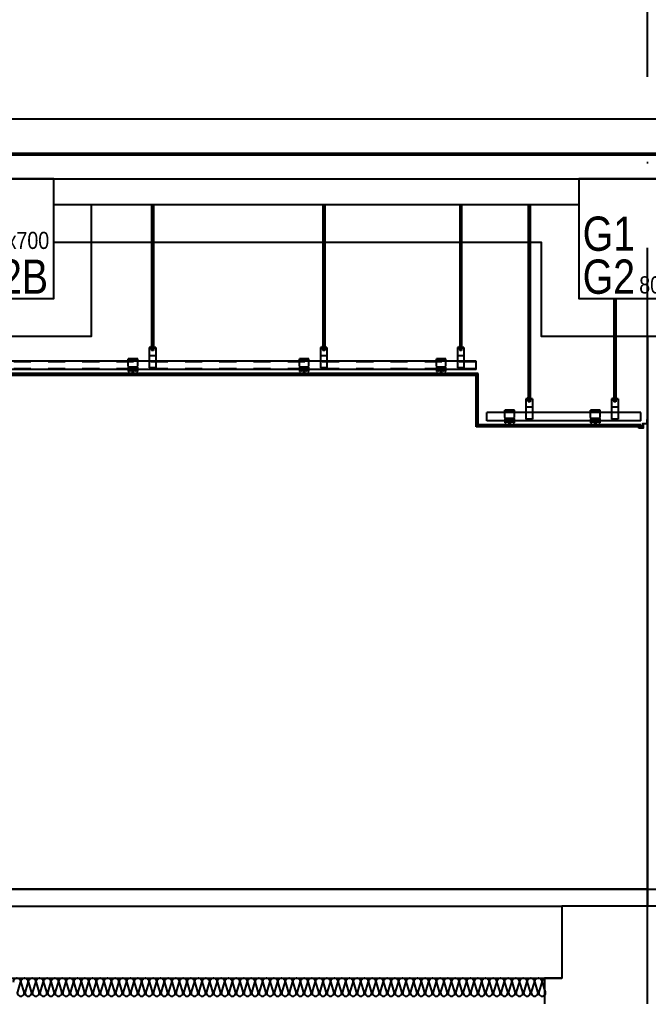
# Model space of a CAD drawing. Header units: millimetres. Extents: x 4754612 to 5801174, y 2368242 to 2777223.
# Drawn here: x 4947997 to 4951670, y 2617122 to 2622830 of the extents above; entities that cross this region are included whole.
import ezdxf
from ezdxf.enums import TextEntityAlignment as Align

# ---------------------------------------------------------------- set-up
doc = ezdxf.new("R2010")
doc.units = ezdxf.units.MM
doc.header["$LTSCALE"] = 1000
for name, pattern in [('CEN', [6.2, 6, -0.1, 0, -0.1]), ('HID', [0.345, 0.225, -0.12]), ('HIDDEN', [2, 1, -1])]:
    doc.linetypes.add(name, pattern=pattern)
doc.layers.get('DEFPOINTS').update_dxf_attribs({"color": 151})
for name, color, linetype in [('4', 4, 'Continuous'), ('8', 8, 'Continuous'), ('A-ELE-8', 8, 'Continuous'), ('A-중심선', 10, 'CEN'), ('CON', 2, 'Continuous'), ('ELE-06', 6, 'Continuous'), ('ELE-2', 4, 'Continuous'), ('ELE-8', 8, 'Continuous'), ('FIN', 40, 'Continuous'), ('INS', 251, 'Continuous')]:
    doc.layers.add(name, color=color, linetype=linetype)
doc.styles.add('A.NARROW', font='ARIALN.TTF')

# ---------------------------------------------------------------- blocks, each defined once
blk = doc.blocks.new('A$C169C7E02')
at = {"layer": 'CON'}
blk.add_lwpolyline([(0, 0), (0, -700), (800, -700), (800, -400), (800, -400), (800, 0)], close=True, dxfattribs=at)
at = {"layer": 'DEFPOINTS', "style": 'A.NARROW'}
for s, height, p in [('G1', 200, (22.1, -320.6, 0)), ('G2', 200, (22.1, -571.6, 0)), ('800x700', 100, (352.5, -619.7, 0))]:
    blk.add_text(s, height=height, dxfattribs=at).set_placement(p, align=Align.MIDDLE_LEFT)
blk = doc.blocks.new('A$C47A51C4E')
at = {"layer": 'CON'}
blk.add_lwpolyline([(0, 300), (500, 300), (500, 1000), (0, 1000)], close=True, dxfattribs=at)
at = {"layer": 'DEFPOINTS', "style": 'A.NARROW'}
for s, height, p in [('500x700', 100, (33.3, 640.2, 0)), ('B2B', 200, (33.3, 428.4, 0))]:
    blk.add_text(s, height=height, dxfattribs=at).set_placement(p, align=Align.MIDDLE_LEFT)

msp = doc.modelspace()

# ---------------------------------------------------------------- linework, layer by layer
at = {"layer": '4', "ltscale": 0.1}
msp.add_lwpolyline([(4951613.3, 2620443.621), (4951613.3, 2620449.621), (4951614.3, 2620449.621), (4951614.3, 2620444.621), (4951637.3, 2620444.621), (4951637.3, 2620469.621), (4951662.3, 2620469.621), (4951662.3, 2620493.621), (4951663.3, 2620493.621), (4951663.3, 2620468.621), (4951638.3, 2620468.621), (4951638.3, 2620443.621), (4951613.3, 2620443.621)], dxfattribs=at)
at = {"layer": '8'}
for p, q in [((4948767.543, 2621749.621), (4948767.543, 2620920.871)), ((4948778.793, 2621749.621), (4948778.793, 2620920.871)), ((4949767.543, 2621749.621), (4949767.543, 2620920.871)), ((4949778.793, 2621749.621), (4949778.793, 2620920.871)), ((4950567.543, 2621749.621), (4950567.543, 2620920.871)), ((4950578.793, 2621749.621), (4950578.793, 2620920.871)), ((4950967.543, 2621749.621), (4950967.543, 2620620.871)), ((4950978.793, 2621749.621), (4950978.793, 2620620.871)), ((4951467.543, 2621199.621), (4951467.543, 2620620.871)), ((4951478.793, 2621199.621), (4951478.793, 2620620.871)), ((4948754.418, 2620914.621), (4948754.418, 2620795.871)), ((4948791.918, 2620914.621), (4948754.418, 2620914.621)), ((4948791.918, 2620910.871), (4948754.418, 2620910.871)), ((4948784.418, 2620918.371), (4948761.918, 2620918.371)), ((4948761.918, 2620918.371), (4948761.918, 2620914.621)), ((4948761.918, 2620910.871), (4948761.918, 2620907.121)), ((4948784.418, 2620907.121), (4948761.918, 2620907.121)), ((4948765.668, 2620918.371), (4948765.668, 2620914.621)), ((4948765.668, 2620910.871), (4948765.668, 2620907.121)), ((4948778.793, 2620923.371), (4948767.543, 2620923.371)), ((4948778.793, 2620920.871), (4948767.543, 2620920.871)), ((4948767.543, 2620907.121), (4948767.543, 2620895.871)), ((4948778.793, 2620905.871), (4948767.543, 2620905.871)), ((4948778.793, 2620903.371), (4948767.543, 2620903.371)), ((4948778.793, 2620900.871), (4948767.543, 2620900.871)), ((4948778.793, 2620898.371), (4948767.543, 2620898.371)), ((4948778.793, 2620898.371), (4948767.543, 2620898.371)), ((4948778.793, 2620895.871), (4948767.543, 2620895.871)), ((4948778.793, 2620907.121), (4948778.793, 2620895.871)), ((4948780.668, 2620918.371), (4948780.668, 2620914.621)), ((4948780.668, 2620910.871), (4948780.668, 2620907.121)), ((4948784.418, 2620918.371), (4948784.418, 2620914.621)), ((4948784.418, 2620910.871), (4948784.418, 2620907.121)), ((4948791.918, 2620914.621), (4948791.918, 2620795.871)), ((4949754.418, 2620914.621), (4949754.418, 2620795.871)), ((4949791.918, 2620914.621), (4949754.418, 2620914.621)), ((4949791.918, 2620910.871), (4949754.418, 2620910.871)), ((4949784.418, 2620918.371), (4949761.918, 2620918.371)), ((4949761.918, 2620918.371), (4949761.918, 2620914.621)), ((4949761.918, 2620910.871), (4949761.918, 2620907.121)), ((4949784.418, 2620907.121), (4949761.918, 2620907.121)), ((4949765.668, 2620918.371), (4949765.668, 2620914.621)), ((4949765.668, 2620910.871), (4949765.668, 2620907.121)), ((4949778.793, 2620923.371), (4949767.543, 2620923.371)), ((4949778.793, 2620920.871), (4949767.543, 2620920.871)), ((4949767.543, 2620907.121), (4949767.543, 2620895.871)), ((4949778.793, 2620905.871), (4949767.543, 2620905.871)), ((4949778.793, 2620903.371), (4949767.543, 2620903.371)), ((4949778.793, 2620900.871), (4949767.543, 2620900.871)), ((4949778.793, 2620898.371), (4949767.543, 2620898.371)), ((4949778.793, 2620898.371), (4949767.543, 2620898.371)), ((4949778.793, 2620895.871), (4949767.543, 2620895.871)), ((4949778.793, 2620907.121), (4949778.793, 2620895.871)), ((4949780.668, 2620918.371), (4949780.668, 2620914.621)), ((4949780.668, 2620910.871), (4949780.668, 2620907.121)), ((4949784.418, 2620918.371), (4949784.418, 2620914.621)), ((4949784.418, 2620910.871), (4949784.418, 2620907.121)), ((4949791.918, 2620914.621), (4949791.918, 2620795.871)), ((4950554.418, 2620914.621), (4950554.418, 2620795.871)), ((4950591.918, 2620914.621), (4950554.418, 2620914.621)), ((4950591.918, 2620910.871), (4950554.418, 2620910.871)), ((4950584.418, 2620918.371), (4950561.918, 2620918.371)), ((4950561.918, 2620918.371), (4950561.918, 2620914.621)), ((4950561.918, 2620910.871), (4950561.918, 2620907.121)), ((4950584.418, 2620907.121), (4950561.918, 2620907.121)), ((4950565.668, 2620918.371), (4950565.668, 2620914.621)), ((4950565.668, 2620910.871), (4950565.668, 2620907.121)), ((4950578.793, 2620923.371), (4950567.543, 2620923.371)), ((4950578.793, 2620920.871), (4950567.543, 2620920.871)), ((4950567.543, 2620907.121), (4950567.543, 2620895.871)), ((4950578.793, 2620905.871), (4950567.543, 2620905.871)), ((4950578.793, 2620903.371), (4950567.543, 2620903.371)), ((4950578.793, 2620900.871), (4950567.543, 2620900.871)), ((4950578.793, 2620898.371), (4950567.543, 2620898.371)), ((4950578.793, 2620898.371), (4950567.543, 2620898.371)), ((4950578.793, 2620895.871), (4950567.543, 2620895.871)), ((4950578.793, 2620907.121), (4950578.793, 2620895.871)), ((4950580.668, 2620918.371), (4950580.668, 2620914.621)), ((4950580.668, 2620910.871), (4950580.668, 2620907.121)), ((4950584.418, 2620918.371), (4950584.418, 2620914.621)), ((4950584.418, 2620910.871), (4950584.418, 2620907.121)), ((4950591.918, 2620914.621), (4950591.918, 2620795.871)), ((4948687.17, 2620848.371), (4948630.92, 2620848.371)), ((4948630.92, 2620804.621), (4948630.92, 2620848.371)), ((4948687.17, 2620845.871), (4948630.92, 2620845.871)), ((4948634.531, 2620837.121), (4948630.92, 2620837.121)), ((4948639.67, 2620837.121), (4948635.891, 2620837.121)), ((4948639.67, 2620843.039), (4948639.67, 2620848.371)), ((4948639.67, 2620837.121), (4948639.67, 2620841.34)), ((4948654.67, 2620843.039), (4948654.67, 2620848.371)), ((4948654.67, 2620837.121), (4948654.67, 2620841.34)), ((4948658.678, 2620837.121), (4948654.67, 2620837.121)), ((4948663.42, 2620837.121), (4948660.378, 2620837.121)), ((4948663.42, 2620843.039), (4948663.42, 2620848.371)), ((4948663.42, 2620837.121), (4948663.42, 2620841.34)), ((4948678.42, 2620843.039), (4948678.42, 2620848.371)), ((4948678.42, 2620837.121), (4948678.42, 2620841.34)), ((4948681.464, 2620837.121), (4948678.42, 2620837.121)), ((4948687.17, 2620837.121), (4948683.505, 2620837.121)), ((4948687.17, 2620804.621), (4948687.17, 2620848.371)), ((4948791.918, 2620864.621), (4948754.418, 2620864.621)), ((4949687.17, 2620848.371), (4949630.92, 2620848.371)), ((4949630.92, 2620804.621), (4949630.92, 2620848.371)), ((4949687.17, 2620845.871), (4949630.92, 2620845.871)), ((4949634.531, 2620837.121), (4949630.92, 2620837.121)), ((4949639.67, 2620837.121), (4949635.891, 2620837.121)), ((4949639.67, 2620843.039), (4949639.67, 2620848.371)), ((4949639.67, 2620837.121), (4949639.67, 2620841.34)), ((4949654.67, 2620843.039), (4949654.67, 2620848.371)), ((4949654.67, 2620837.121), (4949654.67, 2620841.34)), ((4949658.678, 2620837.121), (4949654.67, 2620837.121)), ((4949663.42, 2620837.121), (4949660.378, 2620837.121)), ((4949663.42, 2620843.039), (4949663.42, 2620848.371)), ((4949663.42, 2620837.121), (4949663.42, 2620841.34)), ((4949678.42, 2620843.039), (4949678.42, 2620848.371)), ((4949678.42, 2620837.121), (4949678.42, 2620841.34)), ((4949681.464, 2620837.121), (4949678.42, 2620837.121)), ((4949687.17, 2620837.121), (4949683.505, 2620837.121)), ((4949687.17, 2620804.621), (4949687.17, 2620848.371)), ((4949791.918, 2620864.621), (4949754.418, 2620864.621)), ((4950487.17, 2620848.371), (4950430.92, 2620848.371)), ((4950430.92, 2620804.621), (4950430.92, 2620848.371)), ((4950487.17, 2620845.871), (4950430.92, 2620845.871)), ((4950434.531, 2620837.121), (4950430.92, 2620837.121)), ((4950439.67, 2620837.121), (4950435.891, 2620837.121)), ((4950439.67, 2620843.039), (4950439.67, 2620848.371)), ((4950439.67, 2620837.121), (4950439.67, 2620841.34)), ((4950454.67, 2620843.039), (4950454.67, 2620848.371)), ((4950454.67, 2620837.121), (4950454.67, 2620841.34)), ((4950458.678, 2620837.121), (4950454.67, 2620837.121)), ((4950463.42, 2620837.121), (4950460.378, 2620837.121)), ((4950463.42, 2620843.039), (4950463.42, 2620848.371)), ((4950463.42, 2620837.121), (4950463.42, 2620841.34)), ((4950478.42, 2620843.039), (4950478.42, 2620848.371)), ((4950478.42, 2620837.121), (4950478.42, 2620841.34)), ((4950481.464, 2620837.121), (4950478.42, 2620837.121)), ((4950487.17, 2620837.121), (4950483.505, 2620837.121)), ((4950487.17, 2620804.621), (4950487.17, 2620848.371)), ((4950591.918, 2620864.621), (4950554.418, 2620864.621)), ((4948637.17, 2620798.371), (4948630.92, 2620804.621)), ((4948630.92, 2620798.371), (4948630.92, 2620774.621)), ((4948637.17, 2620798.371), (4948630.92, 2620798.371)), ((4948633.42, 2620795.871), (4948633.42, 2620777.121)), ((4948637.17, 2620795.871), (4948633.42, 2620795.871)), ((4948684.67, 2620788.371), (4948633.42, 2620788.371)), ((4948633.42, 2620777.121), (4948636.284, 2620777.121)), ((4948680.92, 2620798.371), (4948637.17, 2620798.371)), ((4948637.17, 2620795.871), (4948637.17, 2620798.371)), ((4948653.055, 2620777.121), (4948665.034, 2620777.121)), ((4948680.92, 2620798.371), (4948687.17, 2620804.621)), ((4948680.92, 2620795.871), (4948680.92, 2620798.371)), ((4948687.17, 2620798.371), (4948680.92, 2620798.371)), ((4948684.67, 2620795.871), (4948680.92, 2620795.871)), ((4948681.805, 2620777.121), (4948684.67, 2620777.121)), ((4948684.67, 2620777.121), (4948684.67, 2620795.871)), ((4948687.17, 2620774.621), (4948687.17, 2620798.371)), ((4948791.918, 2620795.871), (4948754.418, 2620795.871)), ((4949637.17, 2620798.371), (4949630.92, 2620804.621)), ((4949630.92, 2620798.371), (4949630.92, 2620774.621)), ((4949637.17, 2620798.371), (4949630.92, 2620798.371)), ((4949633.42, 2620795.871), (4949633.42, 2620777.121)), ((4949637.17, 2620795.871), (4949633.42, 2620795.871)), ((4949684.67, 2620788.371), (4949633.42, 2620788.371)), ((4949633.42, 2620777.121), (4949636.284, 2620777.121)), ((4949680.92, 2620798.371), (4949637.17, 2620798.371)), ((4949637.17, 2620795.871), (4949637.17, 2620798.371)), ((4949653.055, 2620777.121), (4949665.034, 2620777.121)), ((4949680.92, 2620798.371), (4949687.17, 2620804.621)), ((4949680.92, 2620795.871), (4949680.92, 2620798.371)), ((4949687.17, 2620798.371), (4949680.92, 2620798.371)), ((4949684.67, 2620795.871), (4949680.92, 2620795.871)), ((4949681.805, 2620777.121), (4949684.67, 2620777.121)), ((4949684.67, 2620777.121), (4949684.67, 2620795.871)), ((4949687.17, 2620774.621), (4949687.17, 2620798.371)), ((4949791.918, 2620795.871), (4949754.418, 2620795.871)), ((4950437.17, 2620798.371), (4950430.92, 2620804.621)), ((4950430.92, 2620798.371), (4950430.92, 2620774.621)), ((4950437.17, 2620798.371), (4950430.92, 2620798.371)), ((4950433.42, 2620795.871), (4950433.42, 2620777.121)), ((4950437.17, 2620795.871), (4950433.42, 2620795.871)), ((4950484.67, 2620788.371), (4950433.42, 2620788.371)), ((4950433.42, 2620777.121), (4950436.284, 2620777.121)), ((4950480.92, 2620798.371), (4950437.17, 2620798.371)), ((4950437.17, 2620795.871), (4950437.17, 2620798.371)), ((4950453.055, 2620777.121), (4950465.034, 2620777.121)), ((4950480.92, 2620798.371), (4950487.17, 2620804.621)), ((4950480.92, 2620795.871), (4950480.92, 2620798.371)), ((4950487.17, 2620798.371), (4950480.92, 2620798.371)), ((4950484.67, 2620795.871), (4950480.92, 2620795.871)), ((4950481.805, 2620777.121), (4950484.67, 2620777.121)), ((4950484.67, 2620777.121), (4950484.67, 2620795.871)), ((4950487.17, 2620774.621), (4950487.17, 2620798.371)), ((4950591.918, 2620795.871), (4950554.418, 2620795.871)), ((4948630.92, 2620774.621), (4948638.42, 2620774.621)), ((4948650.92, 2620774.621), (4948667.17, 2620774.621)), ((4948679.67, 2620774.621), (4948687.17, 2620774.621)), ((4949630.92, 2620774.621), (4949638.42, 2620774.621)), ((4949650.92, 2620774.621), (4949667.17, 2620774.621)), ((4949679.67, 2620774.621), (4949687.17, 2620774.621)), ((4950430.92, 2620774.621), (4950438.42, 2620774.621)), ((4950450.92, 2620774.621), (4950467.17, 2620774.621)), ((4950479.67, 2620774.621), (4950487.17, 2620774.621)), ((4950954.418, 2620614.621), (4950954.418, 2620495.871)), ((4950991.918, 2620614.621), (4950954.418, 2620614.621)), ((4950991.918, 2620610.871), (4950954.418, 2620610.871)), ((4950984.418, 2620618.371), (4950961.918, 2620618.371)), ((4950961.918, 2620618.371), (4950961.918, 2620614.621)), ((4950961.918, 2620610.871), (4950961.918, 2620607.121)), ((4950984.418, 2620607.121), (4950961.918, 2620607.121)), ((4950965.668, 2620618.371), (4950965.668, 2620614.621)), ((4950965.668, 2620610.871), (4950965.668, 2620607.121)), ((4950978.793, 2620623.371), (4950967.543, 2620623.371)), ((4950978.793, 2620620.871), (4950967.543, 2620620.871)), ((4950967.543, 2620607.121), (4950967.543, 2620595.871)), ((4950978.793, 2620605.871), (4950967.543, 2620605.871)), ((4950978.793, 2620607.121), (4950978.793, 2620595.871)), ((4950980.668, 2620618.371), (4950980.668, 2620614.621)), ((4950980.668, 2620610.871), (4950980.668, 2620607.121)), ((4950984.418, 2620618.371), (4950984.418, 2620614.621)), ((4950984.418, 2620610.871), (4950984.418, 2620607.121)), ((4950991.918, 2620614.621), (4950991.918, 2620495.871)), ((4951454.418, 2620614.621), (4951454.418, 2620495.871)), ((4951491.918, 2620614.621), (4951454.418, 2620614.621)), ((4951491.918, 2620610.871), (4951454.418, 2620610.871)), ((4951484.418, 2620618.371), (4951461.918, 2620618.371)), ((4951461.918, 2620618.371), (4951461.918, 2620614.621)), ((4951461.918, 2620610.871), (4951461.918, 2620607.121)), ((4951484.418, 2620607.121), (4951461.918, 2620607.121)), ((4951465.668, 2620618.371), (4951465.668, 2620614.621)), ((4951465.668, 2620610.871), (4951465.668, 2620607.121)), ((4951478.793, 2620623.371), (4951467.543, 2620623.371)), ((4951478.793, 2620620.871), (4951467.543, 2620620.871)), ((4951467.543, 2620607.121), (4951467.543, 2620595.871)), ((4951478.793, 2620605.871), (4951467.543, 2620605.871)), ((4951478.793, 2620607.121), (4951478.793, 2620595.871)), ((4951480.668, 2620618.371), (4951480.668, 2620614.621)), ((4951480.668, 2620610.871), (4951480.668, 2620607.121)), ((4951484.418, 2620618.371), (4951484.418, 2620614.621)), ((4951484.418, 2620610.871), (4951484.418, 2620607.121)), ((4951491.918, 2620614.621), (4951491.918, 2620495.871)), ((4950887.17, 2620548.371), (4950830.92, 2620548.371)), ((4950830.92, 2620504.621), (4950830.92, 2620548.371)), ((4950839.67, 2620543.039), (4950839.67, 2620548.371)), ((4950854.67, 2620543.039), (4950854.67, 2620548.371)), ((4950863.42, 2620543.039), (4950863.42, 2620548.371)), ((4950878.42, 2620543.039), (4950878.42, 2620548.371)), ((4950887.17, 2620504.621), (4950887.17, 2620548.371)), ((4950991.918, 2620564.621), (4950954.418, 2620564.621)), ((4950978.793, 2620603.371), (4950967.543, 2620603.371)), ((4950978.793, 2620600.871), (4950967.543, 2620600.871)), ((4950978.793, 2620598.371), (4950967.543, 2620598.371)), ((4950978.793, 2620598.371), (4950967.543, 2620598.371)), ((4950978.793, 2620595.871), (4950967.543, 2620595.871)), ((4951387.17, 2620548.371), (4951330.92, 2620548.371)), ((4951330.92, 2620504.621), (4951330.92, 2620548.371)), ((4951339.67, 2620543.039), (4951339.67, 2620548.371)), ((4951354.67, 2620543.039), (4951354.67, 2620548.371)), ((4951363.42, 2620543.039), (4951363.42, 2620548.371)), ((4951378.42, 2620543.039), (4951378.42, 2620548.371)), ((4951387.17, 2620504.621), (4951387.17, 2620548.371)), ((4951491.918, 2620564.621), (4951454.418, 2620564.621)), ((4951478.793, 2620603.371), (4951467.543, 2620603.371)), ((4951478.793, 2620600.871), (4951467.543, 2620600.871)), ((4951478.793, 2620598.371), (4951467.543, 2620598.371)), ((4951478.793, 2620598.371), (4951467.543, 2620598.371)), ((4951478.793, 2620595.871), (4951467.543, 2620595.871)), ((4950887.17, 2620545.871), (4950830.92, 2620545.871)), ((4950834.531, 2620537.121), (4950830.92, 2620537.121)), ((4950837.17, 2620498.371), (4950830.92, 2620504.621)), ((4950830.92, 2620498.371), (4950830.92, 2620474.621)), ((4950837.17, 2620498.371), (4950830.92, 2620498.371)), ((4950833.42, 2620495.871), (4950833.42, 2620477.121)), ((4950837.17, 2620495.871), (4950833.42, 2620495.871)), ((4950839.67, 2620537.121), (4950835.891, 2620537.121)), ((4950880.92, 2620498.371), (4950837.17, 2620498.371)), ((4950837.17, 2620495.871), (4950837.17, 2620498.371)), ((4950839.67, 2620537.121), (4950839.67, 2620541.34)), ((4950854.67, 2620537.121), (4950854.67, 2620541.34)), ((4950858.678, 2620537.121), (4950854.67, 2620537.121)), ((4950863.42, 2620537.121), (4950860.378, 2620537.121)), ((4950863.42, 2620537.121), (4950863.42, 2620541.34)), ((4950878.42, 2620537.121), (4950878.42, 2620541.34)), ((4950881.464, 2620537.121), (4950878.42, 2620537.121)), ((4950880.92, 2620498.371), (4950887.17, 2620504.621)), ((4950880.92, 2620495.871), (4950880.92, 2620498.371)), ((4950887.17, 2620498.371), (4950880.92, 2620498.371)), ((4950884.67, 2620495.871), (4950880.92, 2620495.871)), ((4950887.17, 2620537.121), (4950883.505, 2620537.121)), ((4950884.67, 2620477.121), (4950884.67, 2620495.871)), ((4950887.17, 2620474.621), (4950887.17, 2620498.371)), ((4950991.918, 2620495.871), (4950954.418, 2620495.871)), ((4951387.17, 2620545.871), (4951330.92, 2620545.871)), ((4951334.531, 2620537.121), (4951330.92, 2620537.121)), ((4951337.17, 2620498.371), (4951330.92, 2620504.621)), ((4951330.92, 2620498.371), (4951330.92, 2620474.621)), ((4951337.17, 2620498.371), (4951330.92, 2620498.371)), ((4951333.42, 2620495.871), (4951333.42, 2620477.121)), ((4951337.17, 2620495.871), (4951333.42, 2620495.871)), ((4951339.67, 2620537.121), (4951335.891, 2620537.121)), ((4951380.92, 2620498.371), (4951337.17, 2620498.371)), ((4951337.17, 2620495.871), (4951337.17, 2620498.371)), ((4951339.67, 2620537.121), (4951339.67, 2620541.34)), ((4951354.67, 2620537.121), (4951354.67, 2620541.34)), ((4951358.678, 2620537.121), (4951354.67, 2620537.121)), ((4951363.42, 2620537.121), (4951360.378, 2620537.121)), ((4951363.42, 2620537.121), (4951363.42, 2620541.34)), ((4951378.42, 2620537.121), (4951378.42, 2620541.34)), ((4951381.464, 2620537.121), (4951378.42, 2620537.121)), ((4951380.92, 2620498.371), (4951387.17, 2620504.621)), ((4951380.92, 2620495.871), (4951380.92, 2620498.371)), ((4951387.17, 2620498.371), (4951380.92, 2620498.371)), ((4951384.67, 2620495.871), (4951380.92, 2620495.871)), ((4951387.17, 2620537.121), (4951383.505, 2620537.121)), ((4951384.67, 2620477.121), (4951384.67, 2620495.871)), ((4951387.17, 2620474.621), (4951387.17, 2620498.371)), ((4951491.918, 2620495.871), (4951454.418, 2620495.871)), ((4950830.92, 2620474.621), (4950838.42, 2620474.621)), ((4950884.67, 2620488.371), (4950833.42, 2620488.371)), ((4950833.42, 2620477.121), (4950836.284, 2620477.121)), ((4950850.92, 2620474.621), (4950867.17, 2620474.621)), ((4950853.055, 2620477.121), (4950865.034, 2620477.121)), ((4950879.67, 2620474.621), (4950887.17, 2620474.621)), ((4950881.805, 2620477.121), (4950884.67, 2620477.121)), ((4951330.92, 2620474.621), (4951338.42, 2620474.621)), ((4951384.67, 2620488.371), (4951333.42, 2620488.371)), ((4951333.42, 2620477.121), (4951336.284, 2620477.121)), ((4951350.92, 2620474.621), (4951367.17, 2620474.621)), ((4951353.055, 2620477.121), (4951365.034, 2620477.121)), ((4951379.67, 2620474.621), (4951387.17, 2620474.621)), ((4951381.805, 2620477.121), (4951384.67, 2620477.121))]:
    msp.add_line(p, q, dxfattribs=at)
at = {"layer": '8', "linetype": 'HIDDEN', "ltscale": 0.1}
for p, q in [((4950663.3, 2620829.621), (4941663.3, 2620829.621)), ((4950663.3, 2620789.621), (4941663.3, 2620789.621))]:
    msp.add_line(p, q, dxfattribs=at)
at = {"layer": '8'}
for centre, radius, start, end in [((4948644.67, 2620774.621), 8.75, 16.60155, 163.39845), ((4948644.67, 2620774.621), 6.25, 0, 180), ((4948673.42, 2620774.621), 8.75, 16.60155, 163.39845), ((4948673.42, 2620774.621), 6.25, 0, 180), ((4949644.67, 2620774.621), 8.75, 16.60155, 163.39845), ((4949644.67, 2620774.621), 6.25, 0, 180), ((4949673.42, 2620774.621), 8.75, 16.60155, 163.39845), ((4949673.42, 2620774.621), 6.25, 0, 180), ((4950444.67, 2620774.621), 8.75, 16.60155, 163.39845), ((4950444.67, 2620774.621), 6.25, 0, 180), ((4950473.42, 2620774.621), 8.75, 16.60155, 163.39845), ((4950473.42, 2620774.621), 6.25, 0, 180), ((4950844.67, 2620474.621), 8.75, 16.60155, 163.39845), ((4950844.67, 2620474.621), 6.25, 0, 180), ((4950873.42, 2620474.621), 8.75, 16.60155, 163.39845), ((4950873.42, 2620474.621), 6.25, 0, 180), ((4951344.67, 2620474.621), 8.75, 16.60155, 163.39845), ((4951344.67, 2620474.621), 6.25, 0, 180), ((4951373.42, 2620474.621), 8.75, 16.60155, 163.39845), ((4951373.42, 2620474.621), 6.25, 0, 180)]:
    msp.add_arc(centre, radius, start, end, dxfattribs=at)
at = {"layer": 'A-ELE-8'}
msp.add_line((4951663.301, 2620979.621), (4951663.301, 2617649.621), dxfattribs=at)
at = {"layer": 'A-중심선', "ltscale": 5}
for p, q in [((4951663.3, 2560495.412), (4951663.3, 2645427.791)), ((4867905.529, 2622249.621), (5176073.3, 2622249.621)), ((4867905.529, 2621899.621), (5176073.3, 2621899.621)), ((4867905.529, 2617749.621), (5176073.3, 2617749.621))]:
    msp.add_line(p, q, dxfattribs=at)
at = {"layer": 'CON'}
for p, q in [((4908063.3, 2621899.621), (4951263.3, 2621899.621)), ((4948197.3, 2621749.621), (4951263.3, 2621749.621)), ((4908063.3, 2617649.621), (4951163.3, 2617649.621)), ((4941163.3, 2617229.621), (4951163.3, 2617229.621))]:
    msp.add_line(p, q, dxfattribs=at)
msp.add_lwpolyline([(4951063.3, 2617229.621), (4951063.3, 2616299.621), (4952263.3, 2616299.621), (4952263.3, 2616999.621), (4952163.3, 2616999.621), (4952163.3, 2617649.621), (4951163.3, 2617649.621), (4951163.3, 2617229.621)], close=True, dxfattribs=at)
at = {"layer": 'ELE-06'}
msp.add_line((4951663.301, 2617749.621), (4907663.3, 2617749.621), dxfattribs=at)
at = {"layer": 'ELE-2'}
msp.add_line((4907413.3, 2622039.621), (4951913.3, 2622039.621), dxfattribs=at)
at = {"layer": 'ELE-8', "color": 251, "linetype": 'HID', "ltscale": 500}
msp.add_line((4907413.3, 2621899.621), (4951913.301, 2621899.621), dxfattribs=at)
at = {"layer": 'FIN'}
msp.add_line((4907471.585, 2622049.621), (4951855.016, 2622049.621), dxfattribs=at)
at = {"layer": 'FIN', "color": 8}
for p, q in [((4950663.3, 2620833.371), (4941663.3, 2620833.371)), ((4950663.3, 2620785.871), (4941663.3, 2620785.871)), ((4950663.3, 2620785.871), (4950663.3, 2620833.371)), ((4951624.3, 2620533.371), (4950725.8, 2620533.371)), ((4950725.8, 2620485.871), (4950725.8, 2620533.371)), ((4951624.3, 2620485.871), (4951624.3, 2620533.371)), ((4951624.3, 2620485.871), (4950725.8, 2620485.871))]:
    msp.add_line(p, q, dxfattribs=at)
at = {"layer": 'FIN', "color": 150}
for p, q in [((4950675.8, 2620762.121), (4941650.8, 2620762.121)), ((4950663.3, 2620749.621), (4941663.3, 2620749.621)), ((4950663.3, 2620449.621), (4950663.3, 2620762.121)), ((4950675.8, 2620449.621), (4950675.8, 2620762.121)), ((4951624.3, 2620449.621), (4950663.3, 2620449.621)), ((4951624.3, 2620462.121), (4950675.8, 2620462.121))]:
    msp.add_line(p, q, dxfattribs=at)
at = {"layer": 'FIN', "color": 150, "flags": 128}
msp.add_lwpolyline([(4951624.3, 2620462.122), (4951624.3, 2620449.622)], dxfattribs=at)
at = {"layer": 'INS'}
for points in [[(4947477.3, 2621749.621), (4947477.3, 2620979.621), (4948417.3, 2620979.621), (4948417.3, 2621749.621)], [(4948197.3, 2621529.621), (4951043.3, 2621529.621), (4951043.3, 2620979.621), (4951928.301, 2620979.621)]]:
    msp.add_lwpolyline(points, dxfattribs=at)
msp.add_lwpolyline([(4947962.824, 2617204.321, -1.34), (4948001.324, 2617204.321), (4947984.887, 2617149.534, 1.34), (4948023.387, 2617149.534), (4948006.95, 2617204.321), (4948006.95, 2617204.321, -1.34), (4948045.45, 2617204.321), (4948029.012, 2617149.534, 1.34), (4948067.512, 2617149.534), (4948051.075, 2617204.321), (4948051.075, 2617204.321, -1.34), (4948089.575, 2617204.321), (4948073.138, 2617149.534, 1.34), (4948111.638, 2617149.534), (4948095.201, 2617204.321), (4948095.201, 2617204.321, -1.34), (4948133.701, 2617204.321), (4948117.264, 2617149.534, 1.34), (4948155.764, 2617149.534), (4948139.327, 2617204.321), (4948139.327, 2617204.321, -1.34), (4948177.827, 2617204.321), (4948161.39, 2617149.534, 1.34), (4948199.89, 2617149.534), (4948183.453, 2617204.321), (4948183.453, 2617204.321, -1.34), (4948221.953, 2617204.321), (4948205.516, 2617149.534, 1.34), (4948244.016, 2617149.534), (4948227.579, 2617204.321), (4948227.579, 2617204.321, -1.34), (4948266.079, 2617204.321), (4948249.642, 2617149.534, 1.34), (4948288.142, 2617149.534), (4948271.705, 2617204.321), (4948271.705, 2617204.321, -1.34), (4948310.205, 2617204.321), (4948293.768, 2617149.534, 1.34), (4948332.268, 2617149.534), (4948315.831, 2617204.321), (4948315.831, 2617204.321, -1.34), (4948354.331, 2617204.321), (4948337.894, 2617149.534, 1.34), (4948376.394, 2617149.534), (4948359.957, 2617204.321), (4948359.957, 2617204.321, -1.34), (4948398.457, 2617204.321), (4948382.02, 2617149.534, 1.34), (4948420.52, 2617149.534), (4948404.083, 2617204.321), (4948404.083, 2617204.321, -1.34), (4948442.583, 2617204.321), (4948426.146, 2617149.534, 1.34), (4948464.646, 2617149.534), (4948448.209, 2617204.321), (4948448.209, 2617204.321, -1.34), (4948486.709, 2617204.321), (4948470.272, 2617149.534, 1.34), (4948508.772, 2617149.534), (4948492.335, 2617204.321), (4948492.335, 2617204.321, -1.34), (4948530.835, 2617204.321), (4948514.398, 2617149.534, 1.34), (4948552.898, 2617149.534), (4948536.461, 2617204.321), (4948536.461, 2617204.321, -1.34), (4948574.961, 2617204.321), (4948558.524, 2617149.534, 1.34), (4948597.024, 2617149.534), (4948580.587, 2617204.321), (4948580.587, 2617204.321, -1.34), (4948619.087, 2617204.321), (4948602.65, 2617149.534, 1.34), (4948641.15, 2617149.534), (4948624.713, 2617204.321), (4948624.713, 2617204.321, -1.34), (4948663.213, 2617204.321), (4948646.776, 2617149.534, 1.34), (4948685.276, 2617149.534), (4948668.839, 2617204.321), (4948668.839, 2617204.321, -1.34), (4948707.339, 2617204.321), (4948690.902, 2617149.534, 1.34), (4948729.402, 2617149.534), (4948712.965, 2617204.321), (4948712.965, 2617204.321, -1.34), (4948751.465, 2617204.321), (4948735.028, 2617149.534, 1.34), (4948773.528, 2617149.534), (4948757.091, 2617204.321), (4948757.091, 2617204.321, -1.34), (4948795.591, 2617204.321), (4948779.154, 2617149.534, 1.34), (4948817.654, 2617149.534), (4948801.217, 2617204.321), (4948801.217, 2617204.321, -1.34), (4948839.717, 2617204.321), (4948823.28, 2617149.534, 1.34), (4948861.78, 2617149.534), (4948845.343, 2617204.321), (4948845.343, 2617204.321, -1.34), (4948883.843, 2617204.321), (4948867.406, 2617149.534, 1.34), (4948905.906, 2617149.534), (4948889.469, 2617204.321), (4948889.469, 2617204.321, -1.34), (4948927.969, 2617204.321), (4948911.532, 2617149.534, 1.34), (4948950.032, 2617149.534), (4948933.595, 2617204.321), (4948933.595, 2617204.321, -1.34), (4948972.095, 2617204.321), (4948955.658, 2617149.534, 1.34), (4948994.158, 2617149.534), (4948977.721, 2617204.321), (4948977.721, 2617204.321, -1.34), (4949016.221, 2617204.321), (4948999.784, 2617149.534, 1.34), (4949038.284, 2617149.534), (4949021.847, 2617204.321), (4949021.847, 2617204.321, -1.34), (4949060.347, 2617204.321), (4949043.909, 2617149.534, 1.34), (4949082.409, 2617149.534), (4949065.972, 2617204.321), (4949065.972, 2617204.321, -1.34), (4949104.472, 2617204.321), (4949088.035, 2617149.534, 1.34), (4949126.535, 2617149.534), (4949110.098, 2617204.321), (4949110.098, 2617204.321, -1.34), (4949148.598, 2617204.321), (4949132.161, 2617149.534, 1.34), (4949170.661, 2617149.534), (4949154.224, 2617204.321), (4949154.224, 2617204.321, -1.34), (4949192.724, 2617204.321), (4949176.287, 2617149.534, 1.34), (4949214.787, 2617149.534), (4949198.35, 2617204.321), (4949198.35, 2617204.321, -1.34), (4949236.85, 2617204.321), (4949220.413, 2617149.534, 1.34), (4949258.913, 2617149.534), (4949242.476, 2617204.321), (4949242.476, 2617204.321, -1.34), (4949280.976, 2617204.321), (4949264.539, 2617149.534, 1.34), (4949303.039, 2617149.534), (4949286.602, 2617204.321), (4949286.602, 2617204.321, -1.34), (4949325.102, 2617204.321), (4949308.665, 2617149.534, 1.34), (4949347.165, 2617149.534), (4949330.728, 2617204.321), (4949330.728, 2617204.321, -1.34), (4949369.228, 2617204.321), (4949352.791, 2617149.534, 1.34), (4949391.291, 2617149.534), (4949374.854, 2617204.321), (4949374.854, 2617204.321, -1.34), (4949413.354, 2617204.321), (4949396.917, 2617149.534, 1.34), (4949435.417, 2617149.534), (4949418.98, 2617204.321), (4949418.98, 2617204.321, -1.34), (4949457.48, 2617204.321), (4949441.043, 2617149.534, 1.34), (4949479.543, 2617149.534), (4949463.106, 2617204.321), (4949463.106, 2617204.321, -1.34), (4949501.606, 2617204.321), (4949485.169, 2617149.534, 1.34), (4949523.669, 2617149.534), (4949507.232, 2617204.321), (4949507.232, 2617204.321, -1.34), (4949545.732, 2617204.321), (4949529.295, 2617149.534, 1.34), (4949567.795, 2617149.534), (4949551.358, 2617204.321), (4949551.358, 2617204.321, -1.34), (4949589.858, 2617204.321), (4949573.421, 2617149.534, 1.34), (4949611.921, 2617149.534), (4949595.484, 2617204.321), (4949595.484, 2617204.321, -1.34), (4949633.984, 2617204.321), (4949617.547, 2617149.534, 1.34), (4949656.047, 2617149.534), (4949639.61, 2617204.321), (4949639.61, 2617204.321, -1.34), (4949678.11, 2617204.321), (4949661.673, 2617149.534, 1.34), (4949700.173, 2617149.534), (4949683.736, 2617204.321), (4949683.736, 2617204.321, -1.34), (4949722.236, 2617204.321), (4949705.799, 2617149.534, 1.34), (4949744.299, 2617149.534), (4949727.862, 2617204.321), (4949727.862, 2617204.321, -1.34), (4949766.362, 2617204.321), (4949749.925, 2617149.534, 1.34), (4949788.425, 2617149.534), (4949771.988, 2617204.321), (4949771.988, 2617204.321, -1.34), (4949810.488, 2617204.321), (4949794.051, 2617149.534, 1.34), (4949832.551, 2617149.534), (4949816.114, 2617204.321), (4949816.114, 2617204.321, -1.34), (4949854.614, 2617204.321), (4949838.177, 2617149.534, 1.34), (4949876.677, 2617149.534), (4949860.24, 2617204.321), (4949860.24, 2617204.321, -1.34), (4949898.74, 2617204.321), (4949882.303, 2617149.534, 1.34), (4949920.803, 2617149.534), (4949904.366, 2617204.321), (4949904.366, 2617204.321, -1.34), (4949942.866, 2617204.321), (4949926.429, 2617149.534, 1.34), (4949964.929, 2617149.534), (4949948.492, 2617204.321), (4949948.492, 2617204.321, -1.34), (4949986.992, 2617204.321), (4949970.555, 2617149.534, 1.34), (4950009.055, 2617149.534), (4949992.618, 2617204.321), (4949992.618, 2617204.321, -1.34), (4950031.118, 2617204.321), (4950014.681, 2617149.534, 1.34), (4950053.181, 2617149.534), (4950036.744, 2617204.321), (4950036.744, 2617204.321, -1.34), (4950075.244, 2617204.321), (4950058.806, 2617149.534, 1.34), (4950097.306, 2617149.534), (4950080.869, 2617204.321), (4950080.869, 2617204.321, -1.34), (4950119.369, 2617204.321), (4950102.932, 2617149.534, 1.34), (4950141.432, 2617149.534), (4950124.995, 2617204.321), (4950124.995, 2617204.321, -1.34), (4950163.495, 2617204.321), (4950147.058, 2617149.534, 1.34), (4950185.558, 2617149.534), (4950169.121, 2617204.321), (4950169.121, 2617204.321, -1.34), (4950207.621, 2617204.321), (4950191.184, 2617149.534, 1.34), (4950229.684, 2617149.534), (4950213.247, 2617204.321), (4950213.247, 2617204.321, -1.34), (4950251.747, 2617204.321), (4950235.31, 2617149.534, 1.34), (4950273.81, 2617149.534), (4950257.373, 2617204.321), (4950257.373, 2617204.321, -1.34), (4950295.873, 2617204.321), (4950279.436, 2617149.534, 1.34), (4950317.936, 2617149.534), (4950301.499, 2617204.321), (4950301.499, 2617204.321, -1.34), (4950339.999, 2617204.321), (4950323.562, 2617149.534, 1.34), (4950362.062, 2617149.534), (4950345.625, 2617204.321), (4950345.625, 2617204.321, -1.34), (4950384.125, 2617204.321), (4950367.688, 2617149.534, 1.34), (4950406.188, 2617149.534), (4950389.751, 2617204.321), (4950389.751, 2617204.321, -1.34), (4950428.251, 2617204.321), (4950411.814, 2617149.534, 1.34), (4950450.314, 2617149.534), (4950433.877, 2617204.321), (4950433.877, 2617204.321, -1.34), (4950472.377, 2617204.321), (4950455.94, 2617149.534, 1.34), (4950494.44, 2617149.534), (4950478.003, 2617204.321), (4950478.003, 2617204.321, -1.34), (4950516.503, 2617204.321), (4950500.066, 2617149.534, 1.34), (4950538.566, 2617149.534), (4950522.129, 2617204.321), (4950522.129, 2617204.321, -1.34), (4950560.629, 2617204.321), (4950544.192, 2617149.534, 1.34), (4950582.692, 2617149.534), (4950566.255, 2617204.321), (4950566.255, 2617204.321, -1.34), (4950604.755, 2617204.321), (4950588.318, 2617149.534, 1.34), (4950626.818, 2617149.534), (4950610.381, 2617204.321), (4950610.381, 2617204.321, -1.34), (4950648.881, 2617204.321), (4950632.444, 2617149.534, 1.34), (4950670.944, 2617149.534), (4950654.507, 2617204.321), (4950654.507, 2617204.321, -1.34), (4950693.007, 2617204.321), (4950676.57, 2617149.534, 1.34), (4950715.07, 2617149.534), (4950698.633, 2617204.321), (4950698.633, 2617204.321, -1.34), (4950737.133, 2617204.321), (4950720.696, 2617149.534, 1.34), (4950759.196, 2617149.534), (4950742.759, 2617204.321), (4950742.759, 2617204.321, -1.34), (4950781.259, 2617204.321), (4950764.822, 2617149.534, 1.34), (4950803.322, 2617149.534), (4950786.885, 2617204.321), (4950786.885, 2617204.321, -1.34), (4950825.385, 2617204.321), (4950808.948, 2617149.534, 1.34), (4950847.448, 2617149.534), (4950831.011, 2617204.321), (4950831.011, 2617204.321, -1.34), (4950869.511, 2617204.321), (4950853.074, 2617149.534, 1.34), (4950891.574, 2617149.534), (4950875.137, 2617204.321), (4950875.137, 2617204.321, -1.34), (4950913.637, 2617204.321), (4950897.2, 2617149.534, 1.34), (4950935.7, 2617149.534), (4950919.263, 2617204.321), (4950919.263, 2617204.321, -1.34), (4950957.763, 2617204.321), (4950941.326, 2617149.534, 1.34), (4950979.826, 2617149.534), (4950963.389, 2617204.321), (4950963.389, 2617204.321, -1.34), (4951001.889, 2617204.321), (4950985.452, 2617149.534, 1.34), (4951023.952, 2617149.534), (4951007.515, 2617204.321), (4951007.515, 2617204.321, -1.34), (4951046.015, 2617204.321), (4951029.578, 2617149.534, 1.34), (4951068.078, 2617149.534), (4951051.641, 2617204.321), (4951051.641, 2617204.321, -0.3854917), (4951063.3, 2617228.627, -0.3854917)], format="xyb", dxfattribs=at)

# ---------------------------------------------------------------- block references
at = {"layer": 'CON'}
for name, p in [('A$C47A51C4E', (4947697.3, 2620899.621)), ('A$C169C7E02', (4951263.3, 2621899.621))]:
    msp.add_blockref(name, p, dxfattribs=at)

doc.saveas('drawing.dxf')
